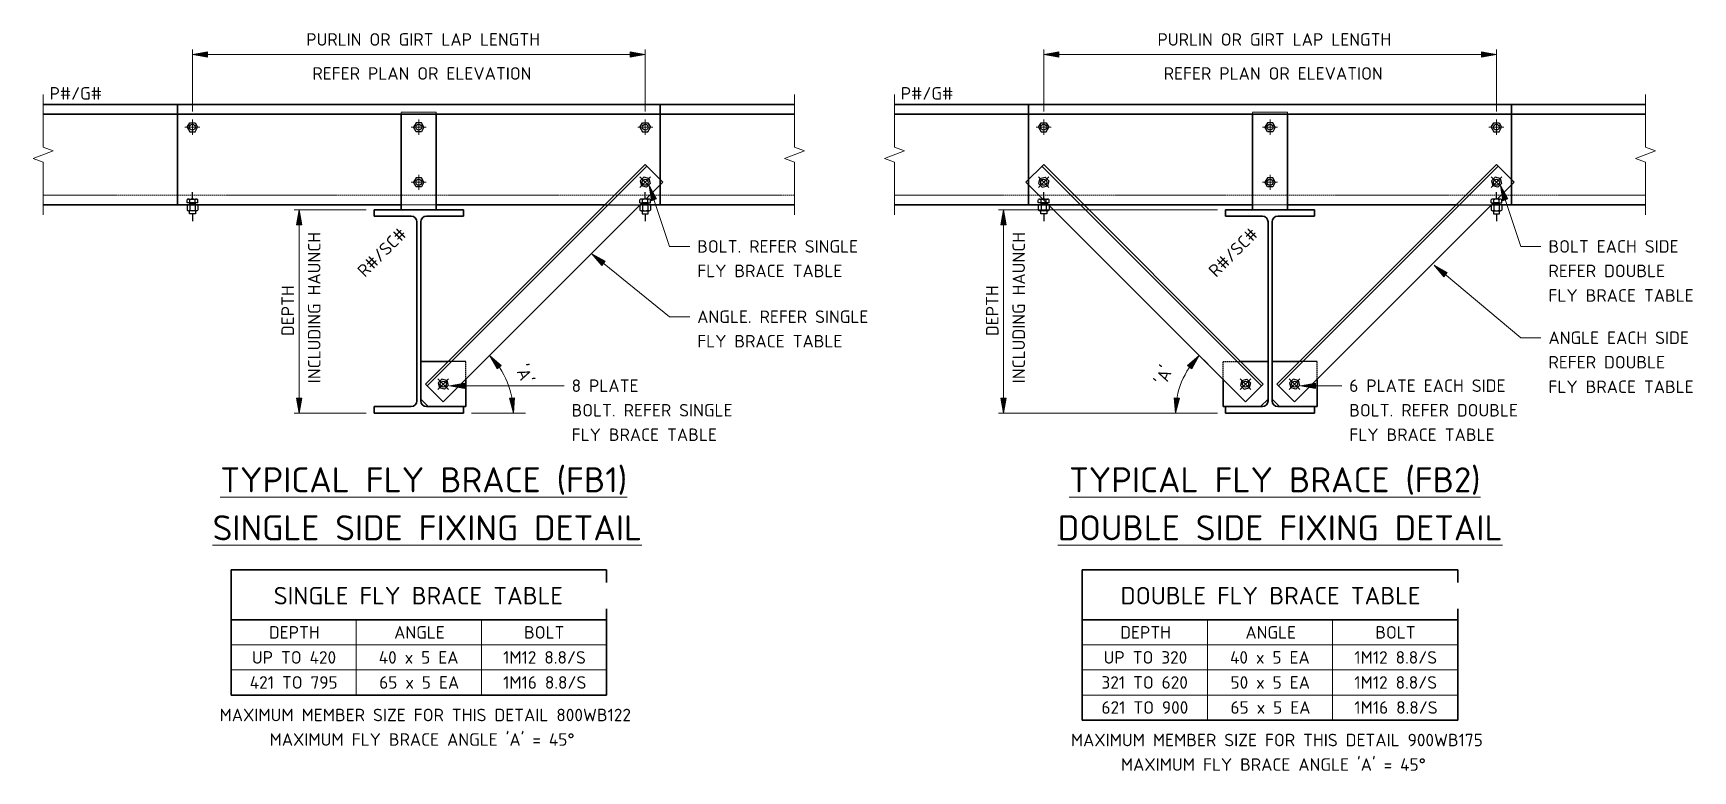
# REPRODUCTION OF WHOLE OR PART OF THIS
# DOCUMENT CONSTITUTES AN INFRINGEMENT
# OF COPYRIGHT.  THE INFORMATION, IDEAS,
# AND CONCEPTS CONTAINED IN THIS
# Model space of a CAD drawing. Header units: millimetres. Extents: x 1168 to 16376, y 1585 to 4936.
# Drawn here: x 1168 to 4482, y 2888 to 4362 of the extents above; entities that cross this region are included whole.
import ezdxf

# ---------------------------------------------------------------- set-up
doc = ezdxf.new("R2010")
doc.units = ezdxf.units.MM
doc.linetypes.add('Dash', pattern=[7, 5, -2])
doc.linetypes.add('Hidden', pattern=[4, 3, -1])
for name, color, linetype, lineweight in [('A-000-T_TEXT', 231, 'Continuous', 13), ('A-010-D_DIM', 211, 'Continuous', 13), ('A-010-D_DIM-10', 211, 'Continuous', 13), ('A-010-M_LINE', 90, 'Continuous', 13), ('Z-000-T_TEXT', 131, 'Continuous', 18), ('Z-060-M_DETAIL', 92, 'Continuous', 25), ('Z-200_P_REF_PLANE', 111, 'Dash', 13)]:
    doc.layers.add(name, color=color, linetype=linetype, lineweight=lineweight)
doc.styles.add('ISOCPEUR', font='isocpeur.ttf', dxfattribs={"height": 25})
doc.styles.add('ISOCPEUR_1', font='isocpeur.ttf', dxfattribs={"height": 50})
doc.styles.add('ISOCPEUR_B', font='', dxfattribs={"height": 35})
doc.styles.get('ISOCPEUR_B').set_extended_font_data('ISOCPEUR', bold=True)
doc.dimstyles.new('2_5___Arrow', dxfattribs={"dimscale": 304.8, "dimtxt": 24.899529, "dimasz": 0.098425, "dimexe": 0.032808, "dimexo": 0.052493, "dimgap": 0.032808, "dimtad": 1, "dimdec": 0, "dimzin": 0, "dimdsep": 46, "dimtxsty": 'ISOCPEUR', "dimsah": 1, "dimcen": 0.09, "dimadec": 0, "dimazin": 0, "dimtfac": 1, "dimtdec": 4, "dimtix": 1, "dimtmove": 0, "dimatfit": 3, "dimfxl": 1, "dimtvp": 1, "dimtolj": 1, "dimtzin": 0, "dimlwd": 18, "dimlwe": 18, "dimarcsym": 2})
doc.dimstyles.new('2_5___Arrow_Tick', dxfattribs={"dimscale": 304.8, "dimtxt": 24.899529, "dimasz": 0.098425, "dimexe": 0.032808, "dimexo": 0.052493, "dimgap": 0.008202, "dimtad": 1, "dimdec": 0, "dimzin": 0, "dimdsep": 46, "dimtxsty": 'ISOCPEUR', "dimsah": 1, "dimcen": 0.09, "dimadec": 0, "dimazin": 0, "dimtfac": 1, "dimtdec": 4, "dimtix": 1, "dimtmove": 0, "dimatfit": 3, "dimfxl": 1, "dimtvp": 1, "dimtolj": 1, "dimtzin": 0, "dimlwd": 18, "dimlwe": 18, "dimarcsym": 2})
doc.dimstyles.new('2_5___Arrow_Tick_1', dxfattribs={"dimscale": 304.8, "dimtxt": 24.899529, "dimasz": 0.098425, "dimexe": 0.07874, "dimexo": 0.052493, "dimgap": 0.057415, "dimtad": 1, "dimdec": 0, "dimzin": 0, "dimdsep": 46, "dimtxsty": 'ISOCPEUR', "dimsah": 1, "dimcen": 0.09, "dimadec": 0, "dimazin": 0, "dimtfac": 1, "dimtdec": 4, "dimtix": 1, "dimtmove": 0, "dimatfit": 3, "dimfxl": 1, "dimtvp": 1, "dimtfill": 1, "dimtolj": 1, "dimtzin": 0, "dimlwd": 18, "dimlwe": 18, "dimarcsym": 2})

# ---------------------------------------------------------------- blocks, each defined once
blk = doc.blocks.new('NRP_Bolt Detailed Plan _v2_ - M12-1017937-S6_901 - TYPICAL FLY BRACE DETAIL')
at = {"layer": 'Z-060-M_DETAIL', "lineweight": 13}
for p, q in [((-15, 0), (0, 0)), ((0, 0), (0, 15)), ((15, 0), (0, 0)), ((0, 0), (0, -15))]:
    blk.add_line(p, q, dxfattribs=at)
at = {"layer": 'Z-060-M_DETAIL'}
for p, q in [((-5.2, 9), (-10.4, 0)), ((5.2, 9), (-5.2, 9)), ((10.4, 0), (5.2, 9)), ((10.4, 0), (5.2, -9)), ((-5.2, -9), (-10.4, 0)), ((5.2, -9), (-5.2, -9))]:
    blk.add_line(p, q, dxfattribs=at)
blk.add_circle((0, 0), 6, dxfattribs=at)
blk = doc.blocks.new('NRP_Break Line _v2_ - Section-3988952-S6_901 - TYPICAL FLY BRACE DETAIL')
at = {"layer": 'Z-060-M_DETAIL', "lineweight": 18}
for p, q in [((0, 0), (85, 0)), ((115, 0), (200, 0))]:
    blk.add_line(p, q, dxfattribs=at)
blk = doc.blocks.new('NRP_Bolt Detailed Plan _v2_ - M12-3989115-S6_901 - TYPICAL FLY BRACE DETAIL')
at = {"layer": 'Z-060-M_DETAIL'}
for p, q in [((-5.2, 9), (-10.4, 0)), ((-5.2, -9), (-10.4, 0)), ((5.2, 9), (-5.2, 9)), ((10.4, 0), (5.2, 9)), ((5.2, -9), (-5.2, -9)), ((10.4, 0), (5.2, -9))]:
    blk.add_line(p, q, dxfattribs=at)
at = {"layer": 'Z-060-M_DETAIL', "lineweight": 13}
for p, q in [((0, 0), (0, 15)), ((-15, 0), (0, 0)), ((0, 0), (0, -15)), ((15, 0), (0, 0))]:
    blk.add_line(p, q, dxfattribs=at)
at = {"layer": 'Z-060-M_DETAIL'}
blk.add_circle((0, 0), 6, dxfattribs=at)
blk = doc.blocks.new('NRP_Bolt Detailed Section _v2_ - M12-3989135-S6_901 - TYPICAL FLY BRACE DETAIL')
at = {"layer": 'Z-060-M_DETAIL'}
blk.add_hatch(color=256, dxfattribs=at).paths.add_polyline_path([(0, 6), (0, -6), (4, -6), (4, 6)])
for p, q in [((-7.3, 8), (-7.3, -8)), ((0, 10.7), (-5.8, 10.7)), ((0, 5.3), (-5.8, 5.3)), ((0, -10.7), (0, 10.7)), ((4, 6), (0, 6)), ((0, 6), (0, -6)), ((4, 8), (4, -8)), ((4, -6), (4, 6)), ((5.5, 10.7), (14.5, 10.7)), ((5.5, 5.3), (14.5, 5.3)), ((16, -8), (16, 8)), ((22, 6), (16, 6)), ((22, -6), (22, 6)), ((-7.3, 0), (-21, 0)), ((0, -5.3), (-5.8, -5.3)), ((0, -10.7), (-5.8, -10.7)), ((0, -6), (4, -6)), ((5.5, -5.3), (14.5, -5.3)), ((5.5, -10.7), (14.5, -10.7)), ((16, -6), (22, -6)), ((22, 0), (37, 0))]:
    blk.add_line(p, q, dxfattribs=at)
for centre, radius, start, end in [((-4.2, 8), 3.1, 120.5102, 239.4898), ((2.8, 0), 10.1, 148.1145, 211.8855), ((7.1, 8), 3.1, 120.5102, 239.4898), ((14.1, 0), 10.1, 148.1145, 211.8855), ((12.9, 8), 3.1, 300.5102, 59.4898), ((5.9, 0), 10.1, 328.1145, 31.8855), ((-4.2, -8), 3.1, 120.5102, 239.4898), ((7.1, -8), 3.1, 120.5102, 239.4898), ((12.9, -8), 3.1, 300.5102, 59.4898)]:
    blk.add_arc(centre, radius, start, end, dxfattribs=at)
blk = doc.blocks.new('NRP_Bolt Detailed Section _v2_ - M12-3989137-S6_901 - TYPICAL FLY BRACE DETAIL')
at = {"layer": 'Z-060-M_DETAIL'}
blk.add_hatch(color=256, dxfattribs=at).paths.add_polyline_path([(0, -6), (4, -6), (4, 6), (0, 6)])
for p, q in [((-7.3, 0), (-21, 0)), ((-7.3, -8), (-7.3, 8)), ((0, 10.7), (-5.8, 10.7)), ((0, 5.3), (-5.8, 5.3)), ((0, 10.7), (0, -10.7)), ((4, 6), (0, 6)), ((0, 6), (0, -6)), ((4, -8), (4, 8)), ((4, -6), (4, 6)), ((5.5, 10.7), (14.5, 10.7)), ((5.5, 5.3), (14.5, 5.3)), ((16, 8), (16, -8)), ((16, 6), (22, 6)), ((22, 6), (22, -6)), ((22, 0), (37, 0)), ((0, -5.3), (-5.8, -5.3)), ((0, -10.7), (-5.8, -10.7)), ((0, -6), (4, -6)), ((5.5, -5.3), (14.5, -5.3)), ((5.5, -10.7), (14.5, -10.7)), ((22, -6), (16, -6))]:
    blk.add_line(p, q, dxfattribs=at)
for centre, radius, start, end in [((-4.2, 8), 3.1, 120.5102, 239.4898), ((2.8, 0), 10.1, 148.1145, 211.8855), ((7.1, 8), 3.1, 120.5102, 239.4898), ((14.1, 0), 10.1, 148.1145, 211.8855), ((12.9, 8), 3.1, 300.5102, 59.4898), ((5.9, 0), 10.1, 328.1145, 31.8855), ((-4.2, -8), 3.1, 120.5102, 239.4898), ((7.1, -8), 3.1, 120.5102, 239.4898), ((12.9, -8), 3.1, 300.5102, 59.4898)]:
    blk.add_arc(centre, radius, start, end, dxfattribs=at)
blk = doc.blocks.new('DIMBLOCK1-S6_901 - TYPICAL FLY BRACE DETAIL')
at = {"layer": 'A-010-D_DIM-10', "lineweight": 18}
for points in [[(1699.1, 4009), (1693.8, 3979), (1704.4, 3979)], [(1699.1, 3603), (1704.4, 3633), (1693.8, 3633)]]:
    blk.add_hatch(color=256, dxfattribs=at).paths.add_polyline_path(points)
for p, q in [((1699.1, 4009), (1689.1, 4009)), ((1699.1, 4009), (1693.8, 3979)), ((1693.8, 3979), (1704.4, 3979)), ((1699.1, 3603), (1699.1, 4009)), ((1704.4, 3979), (1699.1, 4009)), ((1699.1, 4009), (1833.1, 4009)), ((1704.4, 3633), (1693.8, 3633)), ((1693.8, 3633), (1699.1, 3603)), ((1699.1, 3603), (1704.4, 3633)), ((1699.1, 3603), (1689.1, 3603)), ((1699.1, 3603), (1833.1, 3603))]:
    blk.add_line(p, q, dxfattribs=at)
at = {"layer": 'A-010-D_DIM-10', "color": 0, "lineweight": 18, "char_height": 25, "attachment_point": 1, "rotation": 90, "line_spacing_factor": 1.149209, "style": 'ISOCPEUR'}
for s, insert, width in [('INCLUDING HAUNCH', (1716.8, 3662.6), 344.188), ('DEPTH', (1663.9, 3756.9), 117.794)]:
    blk.add_mtext(s, dxfattribs=dict(at, insert=insert, width=width))
blk = doc.blocks.new('DIMBLOCK2-S6_901 - TYPICAL FLY BRACE DETAIL')
at = {"layer": 'A-010-D_DIM-10', "lineweight": 18}
for points in [[(2079.5, 3717.9), (2094.5, 3691.4), (2102.7, 3698.2)], [(2127.1, 3603), (2129.5, 3633.4), (2119, 3632.4)]]:
    blk.add_hatch(color=256, dxfattribs=at).paths.add_polyline_path(points)
for p, q in [((2079.5, 3717.9), (2062.5, 3701)), ((2079.5, 3717.9), (2102.1, 3740.6)), ((2079.5, 3717.9), (2094.5, 3691.4)), ((2102.7, 3698.2), (2079.5, 3717.9)), ((2094.5, 3691.4), (2102.7, 3698.2)), ((2129.5, 3633.4), (2119, 3632.4)), ((2119, 3632.4), (2127.1, 3603)), ((2127.1, 3603), (2129.5, 3633.4)), ((2127.1, 3603), (2043.1, 3603)), ((2127.1, 3603), (2127.1, 3603)), ((2127.1, 3603), (2151.1, 3603))]:
    blk.add_line(p, q, dxfattribs=at)
blk.add_arc((1964.5, 3603), 162.5, 360, 45, dxfattribs=at)
blk.add_arc((1964.5, 3603), 162.5, 360, 45, dxfattribs=at)
at = {"layer": 'A-010-D_DIM-10', "color": 0, "lineweight": 18, "insert": (2153.4, 3702.8), "char_height": 25, "width": 47.692, "attachment_point": 1, "rotation": 292.5, "line_spacing_factor": 1.149209, "style": 'ISOCPEUR', "bg_fill": 3, "box_fill_scale": 1.25, "bg_fill_color": 256, "bg_fill_true_color": 13158600, "bg_fill_transparency": 0}
blk.add_mtext("'A'", dxfattribs=at)
blk = doc.blocks.new('DIMBLOCK3-S6_901 - TYPICAL FLY BRACE DETAIL')
at = {"layer": 'A-010-D_DIM-10', "lineweight": 18}
for points in [[(1486, 4319), (1516, 4313.7), (1516, 4324.3)], [(2390.2, 4319), (2360.2, 4324.3), (2360.2, 4313.7)]]:
    blk.add_hatch(color=256, dxfattribs=at).paths.add_polyline_path(points)
for p, q in [((1486, 4319), (1486, 4329)), ((1516, 4324.3), (1486, 4319)), ((1486, 4319), (2390.2, 4319)), ((1486, 4319), (1516, 4313.7)), ((1486, 4319), (1486, 4205)), ((1516, 4313.7), (1516, 4324.3)), ((2390.2, 4319), (2360.2, 4324.3)), ((2360.2, 4324.3), (2360.2, 4313.7)), ((2360.2, 4313.7), (2390.2, 4319)), ((2390.2, 4319), (2390.2, 4329)), ((2390.2, 4319), (2390.2, 4205))]:
    blk.add_line(p, q, dxfattribs=at)
at = {"layer": 'A-010-D_DIM-10', "color": 0, "lineweight": 18, "char_height": 25, "attachment_point": 1, "line_spacing_factor": 1.149209, "style": 'ISOCPEUR'}
for s, insert, width in [('PURLIN OR GIRT LAP LENGTH', (1713.3, 4361.7), 539.554), ('REFER PLAN OR ELEVATION', (1725.7, 4293.8), 509.674)]:
    blk.add_mtext(s, dxfattribs=dict(at, insert=insert, width=width))
blk = doc.blocks.new('DIMBLOCK4-S6_901 - TYPICAL FLY BRACE DETAIL')
at = {"layer": 'A-010-D_DIM-10', "lineweight": 18}
for points in [[(3106, 4009), (3100.7, 3979), (3111.3, 3979)], [(3106, 3603), (3111.3, 3633), (3100.7, 3633)]]:
    blk.add_hatch(color=256, dxfattribs=at).paths.add_polyline_path(points)
for p, q in [((3106, 4009), (3096, 4009)), ((3106, 4009), (3100.7, 3979)), ((3100.7, 3979), (3111.3, 3979)), ((3106, 3603), (3106, 4009)), ((3111.3, 3979), (3106, 4009)), ((3106, 4009), (3533.1, 4009)), ((3111.3, 3633), (3100.7, 3633)), ((3100.7, 3633), (3106, 3603)), ((3106, 3603), (3111.3, 3633)), ((3106, 3603), (3096, 3603)), ((3106, 3603), (3533.1, 3603))]:
    blk.add_line(p, q, dxfattribs=at)
at = {"layer": 'A-010-D_DIM-10', "color": 0, "lineweight": 18, "char_height": 25, "attachment_point": 1, "rotation": 90, "line_spacing_factor": 1.149209, "style": 'ISOCPEUR'}
for s, insert, width in [('INCLUDING HAUNCH', (3123.7, 3662.6), 344.188), ('DEPTH', (3070.8, 3756.9), 117.794)]:
    blk.add_mtext(s, dxfattribs=dict(at, insert=insert, width=width))
blk = doc.blocks.new('DIMBLOCK5-S6_901 - TYPICAL FLY BRACE DETAIL')
at = {"layer": 'A-010-D_DIM-10', "lineweight": 18}
for points in [[(3186, 4319), (3216, 4313.7), (3216, 4324.3)], [(4090.2, 4319), (4060.2, 4324.3), (4060.2, 4313.7)]]:
    blk.add_hatch(color=256, dxfattribs=at).paths.add_polyline_path(points)
for p, q in [((3186, 4319), (3186, 4329)), ((3216, 4324.3), (3186, 4319)), ((3186, 4319), (4090.2, 4319)), ((3186, 4319), (3216, 4313.7)), ((3186, 4319), (3186, 4205)), ((3216, 4313.7), (3216, 4324.3)), ((4090.2, 4319), (4060.2, 4324.3)), ((4060.2, 4324.3), (4060.2, 4313.7)), ((4060.2, 4313.7), (4090.2, 4319)), ((4090.2, 4319), (4090.2, 4329)), ((4090.2, 4319), (4090.2, 4205))]:
    blk.add_line(p, q, dxfattribs=at)
at = {"layer": 'A-010-D_DIM-10', "color": 0, "lineweight": 18, "char_height": 25, "attachment_point": 1, "line_spacing_factor": 1.149209, "style": 'ISOCPEUR'}
for s, insert, width in [('PURLIN OR GIRT LAP LENGTH', (3413.3, 4361.7), 539.554), ('REFER PLAN OR ELEVATION', (3425.7, 4293.8), 509.674)]:
    blk.add_mtext(s, dxfattribs=dict(at, insert=insert, width=width))
blk = doc.blocks.new('DIMBLOCK6-S6_901 - TYPICAL FLY BRACE DETAIL')
at = {"layer": 'A-010-D_DIM-10', "lineweight": 18}
for points in [[(3496.7, 3717.9), (3473.5, 3698.2), (3481.6, 3691.4)], [(3449.1, 3603), (3457.1, 3632.4), (3446.6, 3633.4)]]:
    blk.add_hatch(color=256, dxfattribs=at).paths.add_polyline_path(points)
for p, q in [((3496.7, 3717.9), (3473.5, 3698.2)), ((3496.7, 3717.9), (3474, 3740.6)), ((3481.6, 3691.4), (3496.7, 3717.9)), ((3496.7, 3717.9), (3496.7, 3717.9)), ((3496.7, 3717.9), (3513.6, 3701)), ((3473.5, 3698.2), (3481.6, 3691.4)), ((3457.1, 3632.4), (3446.6, 3633.4)), ((3446.6, 3633.4), (3449.1, 3603)), ((3449.1, 3603), (3457.1, 3632.4)), ((3449.1, 3603), (3425.1, 3603)), ((3449.1, 3603), (3533.1, 3603))]:
    blk.add_line(p, q, dxfattribs=at)
blk.add_arc((3611.6, 3603), 162.5, 135, 180, dxfattribs=at)
blk.add_arc((3611.6, 3603), 162.5, 135, 180, dxfattribs=at)
at = {"layer": 'A-010-D_DIM-10', "color": 0, "lineweight": 18, "insert": (3407.5, 3666), "char_height": 25, "width": 47.692, "attachment_point": 1, "rotation": 67.5, "line_spacing_factor": 1.149209, "style": 'ISOCPEUR', "bg_fill": 3, "box_fill_scale": 1.25, "bg_fill_color": 256, "bg_fill_true_color": 13158600, "bg_fill_transparency": 0}
blk.add_mtext("'A'", dxfattribs=at)

msp = doc.modelspace()

# ---------------------------------------------------------------- hatches: boundary and pattern name
at = {"layer": 'A-000-T_TEXT', "lineweight": 18}
for points in [[(2398.2, 4057.4), (2402.7, 4027.2), (2412.7, 4030.6)], [(4098.2, 4057.4), (4102.7, 4027.2), (4112.7, 4030.6)], [(2283.6, 3920.9), (2303.6, 3897.9), (2310.3, 3906.2)], [(3965.5, 3898.7), (3985.1, 3875.4), (3991.9, 3883.5)], [(3699.1, 3657.6), (3729.1, 3652.3), (3729.1, 3662.9)]]:
    msp.add_hatch(color=7, dxfattribs=at).paths.add_polyline_path(points)

# ---------------------------------------------------------------- linework, layer by layer
at = {"layer": 'A-000-T_TEXT', "color": 7, "lineweight": 18}
for p, q in [((2398.2, 4057.4), (2402.7, 4027.2)), ((2412.7, 4030.6), (2398.2, 4057.4)), ((2398.2, 4057.4), (2438.6, 3935.8)), ((4098.2, 4057.4), (4102.7, 4027.2)), ((4112.7, 4030.6), (4098.2, 4057.4)), ((4098.2, 4057.4), (4138.6, 3935.8)), ((2402.7, 4027.2), (2412.7, 4030.6)), ((4102.7, 4027.2), (4112.7, 4030.6)), ((2283.6, 3920.9), (2303.6, 3897.9)), ((2310.3, 3906.2), (2283.6, 3920.9)), ((2283.6, 3920.9), (2438.6, 3795.4)), ((2438.6, 3935.8), (2479.1, 3935.8)), ((4138.6, 3935.8), (4179.1, 3935.8)), ((2303.6, 3897.9), (2310.3, 3906.2)), ((3965.5, 3898.7), (3985.1, 3875.4)), ((3991.9, 3883.5), (3965.5, 3898.7)), ((3965.5, 3898.7), (4138.6, 3753.4)), ((3985.1, 3875.4), (3991.9, 3883.5)), ((2438.6, 3795.4), (2479.1, 3795.4)), ((4138.6, 3753.4), (4179.1, 3753.4)), ((3729.1, 3662.9), (3699.1, 3657.6)), ((3699.1, 3657.6), (3729.1, 3652.3)), ((3699.1, 3657.6), (3781.3, 3657.6)), ((3729.1, 3652.3), (3729.1, 3662.9))]:
    msp.add_line(p, q, dxfattribs=at)
at = {"layer": 'A-010-M_LINE', "lineweight": 35}
for p, q in [((1188.1, 4219), (2688.1, 4219)), ((1456, 4219), (1456, 4019)), ((2420.2, 4219), (2420.2, 4019)), ((2888.1, 4219), (4388.1, 4219)), ((3156, 4219), (3156, 4019)), ((4120.2, 4219), (4120.2, 4019)), ((1188.1, 4200), (2688.1, 4200)), ((1903.1, 4019), (1903.1, 4200)), ((1973.1, 4200), (1973.1, 4019)), ((2888.1, 4200), (4388.1, 4200)), ((3603.1, 4019), (3603.1, 4200)), ((3673.1, 4200), (3673.1, 4019)), ((1951.6, 3660.8), (2390.2, 4099.3)), ((1955.1, 3657.3), (2393.7, 4095.8)), ((2390.2, 4099.3), (2425.5, 4064)), ((3186, 4099.3), (3150.6, 4064)), ((3621, 3657.3), (3182.4, 4095.8)), ((3624.5, 3660.8), (3186, 4099.3)), ((3651.6, 3660.8), (4090.2, 4099.3)), ((3655.1, 3657.3), (4093.7, 4095.8)), ((4090.2, 4099.3), (4125.5, 4064)), ((2391.8, 4030.3), (2425.5, 4064)), ((3589.2, 3625.4), (3150.6, 4064)), ((4091.8, 4030.3), (4125.5, 4064)), ((1188.1, 4019), (1478, 4019)), ((1494, 4019), (1903.1, 4019)), ((1903.1, 4019), (1903.1, 4009)), ((1973.1, 4019), (1973.1, 4009)), ((1973.1, 4019), (2309.8, 4019)), ((1987, 3625.4), (2384.2, 4022.6)), ((2380.5, 4019), (2382.2, 4019)), ((2398.2, 4019), (2688.1, 4019)), ((2888.1, 4019), (3178, 4019)), ((3194, 4019), (3603.1, 4019)), ((3603.1, 4019), (3603.1, 4009)), ((3673.1, 4019), (3673.1, 4009)), ((3673.1, 4019), (4009.8, 4019)), ((3687, 3625.4), (4084.2, 4022.6)), ((4080.5, 4019), (4082.2, 4019)), ((4098.2, 4019), (4388.1, 4019)), ((1849.1, 3996.2), (1849.1, 4009)), ((1849.1, 4009), (2027.1, 4009)), ((1922.8, 3996.2), (1849.1, 3996.2)), ((1934.2, 3627.2), (1934.2, 3984.8)), ((1942, 3984.8), (1942, 3627.2)), ((2027.1, 3996.2), (1953.4, 3996.2)), ((2027.1, 4009), (2027.1, 3996.2)), ((3549.1, 3996.2), (3549.1, 4009)), ((3549.1, 4009), (3727.1, 4009)), ((3622.8, 3996.2), (3549.1, 3996.2)), ((3634.2, 3627.2), (3634.2, 3984.8)), ((3642, 3984.8), (3642, 3627.2)), ((3727.1, 3996.2), (3653.4, 3996.2)), ((3727.1, 4009), (3727.1, 3996.2)), ((1996.6, 3705.8), (1942, 3705.8)), ((1942, 3630.8), (1942, 3705.8)), ((3579.5, 3705.8), (3634.2, 3705.8)), ((3634.2, 3630.8), (3634.2, 3705.8)), ((3696.6, 3705.8), (3642, 3705.8)), ((3642, 3630.8), (3642, 3705.8)), ((1951.6, 3660.8), (1987, 3625.4)), ((2032, 3615.8), (2032, 3670.4)), ((3544.2, 3615.8), (3544.2, 3670.4)), ((3624.5, 3660.8), (3589.2, 3625.4)), ((3651.6, 3660.8), (3687, 3625.4)), ((3732, 3615.8), (3732, 3670.4)), ((1849.1, 3603), (1849.1, 3615.8)), ((1849.1, 3615.8), (1922.8, 3615.8)), ((1957, 3615.8), (1942, 3630.8)), ((2027.1, 3615.8), (1953.4, 3615.8)), ((2032, 3615.8), (1957, 3615.8)), ((2027.1, 3603), (2027.1, 3615.8)), ((3544.2, 3615.8), (3619.2, 3615.8)), ((3549.1, 3603), (3549.1, 3615.8)), ((3549.1, 3615.8), (3622.8, 3615.8)), ((3619.2, 3615.8), (3634.2, 3630.8)), ((3657, 3615.8), (3642, 3630.8)), ((3727.1, 3615.8), (3653.4, 3615.8)), ((3732, 3615.8), (3657, 3615.8)), ((3727.1, 3603), (3727.1, 3615.8)), ((1849.1, 3603), (2027.1, 3603)), ((3549.1, 3603), (3727.1, 3603)), ((1563.1, 3289.8), (1563.1, 3039.8)), ((2313.1, 3289.8), (1563.1, 3289.8)), ((2313.1, 3289.8), (2313.1, 3039.8)), ((3263.1, 3289.8), (3263.1, 2989.8)), ((4013.1, 3289.8), (3263.1, 3289.8)), ((4013.1, 3289.8), (4013.1, 2989.8)), ((1563.1, 3189.8), (2313.1, 3189.8)), ((3263.1, 3189.8), (4013.1, 3189.8)), ((1563.1, 3039.8), (2313.1, 3039.8)), ((3263.1, 2989.8), (4013.1, 2989.8))]:
    msp.add_line(p, q, dxfattribs=at)
at = {"layer": 'A-010-M_LINE', "linetype": 'Hidden', "lineweight": 18}
for p, q in [((1903.1, 4204), (1973.1, 4204)), ((1903.1, 4200), (1903.1, 4204)), ((1973.1, 4204), (1973.1, 4200)), ((3603.1, 4204), (3673.1, 4204)), ((3603.1, 4200), (3603.1, 4204)), ((3673.1, 4204), (3673.1, 4200)), ((1188.1, 4038), (2688.1, 4038)), ((1903.1, 4019), (1973.1, 4019)), ((2888.1, 4038), (4388.1, 4038)), ((3603.1, 4019), (3673.1, 4019))]:
    msp.add_line(p, q, dxfattribs=at)
at = {"layer": 'A-010-M_LINE', "linetype": 'Hidden', "lineweight": 25}
for p, q in [((2309.8, 4019), (2380.5, 4019)), ((4009.8, 4019), (4080.5, 4019)), ((2032, 3705.8), (1996.6, 3705.8)), ((2032, 3670.4), (2032, 3705.8)), ((3544.2, 3705.8), (3579.5, 3705.8)), ((3544.2, 3670.4), (3544.2, 3705.8)), ((3732, 3705.8), (3696.6, 3705.8)), ((3732, 3670.4), (3732, 3705.8))]:
    msp.add_line(p, q, dxfattribs=at)
at = {"layer": 'A-010-M_LINE', "lineweight": 18}
for p, q in [((1813.1, 3189.8), (1813.1, 3039.8)), ((2063.1, 3189.8), (2063.1, 3039.8)), ((3513.1, 3189.8), (3513.1, 2989.8)), ((3763.1, 3189.8), (3763.1, 2989.8)), ((1563.1, 3139.8), (2313.1, 3139.8)), ((3263.1, 3139.8), (4013.1, 3139.8)), ((1563.1, 3089.8), (2313.1, 3089.8)), ((3263.1, 3089.8), (4013.1, 3089.8)), ((3263.1, 3039.8), (4013.1, 3039.8))]:
    msp.add_line(p, q, dxfattribs=at)
at = {"layer": 'A-010-M_LINE', "lineweight": 35}
for centre, start, end in [((1922.8, 3984.8), 0, 90), ((1953.4, 3984.8), 90, 180), ((3622.8, 3984.8), 0, 90), ((3653.4, 3984.8), 90, 180), ((1922.8, 3627.2), 270, 0), ((1953.4, 3627.2), 180, 270), ((3622.8, 3627.2), 270, 0), ((3653.4, 3627.2), 180, 270)]:
    msp.add_arc(centre, 11.4, start, end, dxfattribs=at)
at = {"layer": 'Z-000-T_TEXT'}
for p, q in [((1188.1, 4219), (1188.1, 4239)), ((2688.1, 4219), (2688.1, 4239)), ((2888.1, 4219), (2888.1, 4239)), ((4388.1, 4219), (4388.1, 4239)), ((1168.1, 4111.5), (1208.1, 4126.5)), ((1188.1, 4104), (1168.1, 4111.5)), ((1208.1, 4126.5), (1188.1, 4134)), ((2708.1, 4126.5), (2668.1, 4111.5)), ((2668.1, 4111.5), (2688.1, 4104)), ((2688.1, 4134), (2708.1, 4126.5)), ((2868.1, 4111.5), (2908.1, 4126.5)), ((2888.1, 4104), (2868.1, 4111.5)), ((2908.1, 4126.5), (2888.1, 4134)), ((4408.1, 4126.5), (4368.1, 4111.5)), ((4368.1, 4111.5), (4388.1, 4104)), ((4388.1, 4134), (4408.1, 4126.5)), ((1188.1, 4019), (1188.1, 3999)), ((2688.1, 4019), (2688.1, 3999)), ((2888.1, 4019), (2888.1, 3999)), ((4388.1, 4019), (4388.1, 3999))]:
    msp.add_line(p, q, dxfattribs=at)
at = {"layer": 'Z-200_P_REF_PLANE'}
for p, q in [((1188.1, 4219), (2688.1, 4219)), ((2888.1, 4219), (4388.1, 4219))]:
    msp.add_line(p, q, dxfattribs=at)

# ---------------------------------------------------------------- block references
at = {"layer": 'Z-060-M_DETAIL', "lineweight": 18}
for p, rotation in [((1188.1, 4019), 89.9999999999999), ((2688.1, 4219), 270), ((2888.1, 4019), 89.9999999999999), ((4388.1, 4219), 270)]:
    msp.add_blockref('NRP_Break Line _v2_ - Section-3988952-S6_901 - TYPICAL FLY BRACE DETAIL', p, dxfattribs=dict(at, rotation=rotation))
at = {"layer": 'Z-060-M_DETAIL'}
for name, p, rotation in [('NRP_Bolt Detailed Plan _v2_ - M12-3989115-S6_901 - TYPICAL FLY BRACE DETAIL', (1486, 4174), 180), ('NRP_Bolt Detailed Plan _v2_ - M12-3989115-S6_901 - TYPICAL FLY BRACE DETAIL', (2390.2, 4174), 180), ('NRP_Bolt Detailed Plan _v2_ - M12-3989115-S6_901 - TYPICAL FLY BRACE DETAIL', (3186, 4174), 180), ('NRP_Bolt Detailed Plan _v2_ - M12-3989115-S6_901 - TYPICAL FLY BRACE DETAIL', (4090.2, 4174), 180), ('NRP_Bolt Detailed Plan _v2_ - M12-1017937-S6_901 - TYPICAL FLY BRACE DETAIL', (2390.2, 4064), 45.00000000000011), ('NRP_Bolt Detailed Plan _v2_ - M12-3989115-S6_901 - TYPICAL FLY BRACE DETAIL', (3186, 4064), 134.9999999999999), ('NRP_Bolt Detailed Plan _v2_ - M12-1017937-S6_901 - TYPICAL FLY BRACE DETAIL', (4090.2, 4064), 45.00000000000011), ('NRP_Bolt Detailed Section _v2_ - M12-3989137-S6_901 - TYPICAL FLY BRACE DETAIL', (1486, 4023), 270), ('NRP_Bolt Detailed Section _v2_ - M12-3989135-S6_901 - TYPICAL FLY BRACE DETAIL', (2390.2, 4023), 270), ('NRP_Bolt Detailed Section _v2_ - M12-3989137-S6_901 - TYPICAL FLY BRACE DETAIL', (3186, 4023), 270), ('NRP_Bolt Detailed Section _v2_ - M12-3989135-S6_901 - TYPICAL FLY BRACE DETAIL', (4090.2, 4023), 270), ('NRP_Bolt Detailed Plan _v2_ - M12-1017937-S6_901 - TYPICAL FLY BRACE DETAIL', (1987, 3660.8), 45.00000000000011), ('NRP_Bolt Detailed Plan _v2_ - M12-3989115-S6_901 - TYPICAL FLY BRACE DETAIL', (3589.2, 3660.8), 134.9999999999999), ('NRP_Bolt Detailed Plan _v2_ - M12-1017937-S6_901 - TYPICAL FLY BRACE DETAIL', (3687, 3660.8), 45.00000000000011)]:
    msp.add_blockref(name, p, dxfattribs=dict(at, rotation=rotation))
for p in [(1938.1, 4174), (3638.1, 4174), (1938.1, 4064), (3638.1, 4064)]:
    msp.add_blockref('NRP_Bolt Detailed Plan _v2_ - M12-1017937-S6_901 - TYPICAL FLY BRACE DETAIL', p, dxfattribs=at)

# ---------------------------------------------------------------- texts
at = {"layer": 'A-000-T_TEXT', "color": 7, "lineweight": 18, "attachment_point": 1}
for s, insert, char_height, width, style in [('P#/G#', (1200.7, 4254), 25, 124.262, 'ISOCPEUR'), ('P#/G#', (2900.7, 4254), 25, 124.262, 'ISOCPEUR'), ('BOLT. REFER SINGLE', (2494.1, 3948.3), 25, 376.793, 'ISOCPEUR'), ('BOLT EACH SIDE', (4194.1, 3948.3), 25, 303.84, 'ISOCPEUR'), ('FLY BRACE TABLE', (2494.1, 3899.4), 25, 344.726, 'ISOCPEUR'), ('REFER DOUBLE', (4194.1, 3899.4), 25, 270.97, 'ISOCPEUR'), ('FLY BRACE TABLE', (4194.1, 3850.4), 25, 344.726, 'ISOCPEUR'), ('ANGLE. REFER SINGLE', (2494.1, 3807.9), 25, 401.645, 'ISOCPEUR'), ('FLY BRACE TABLE', (2494.1, 3759), 25, 344.726, 'ISOCPEUR'), ('ANGLE EACH SIDE', (4194.1, 3765.9), 25, 328.692, 'ISOCPEUR'), ('REFER DOUBLE', (4194.1, 3717), 25, 270.97, 'ISOCPEUR'), ('8 PLATE', (2243.3, 3670.1), 25, 158.734, 'ISOCPEUR'), ('6 PLATE EACH SIDE', (3796.3, 3670.1), 25, 368.776, 'ISOCPEUR'), ('FLY BRACE TABLE', (4194.1, 3668), 25, 344.726, 'ISOCPEUR'), ('BOLT. REFER SINGLE', (2243.3, 3621.1), 25, 376.793, 'ISOCPEUR'), ('BOLT. REFER DOUBLE', (3796.3, 3621.1), 25, 392.025, 'ISOCPEUR'), ('FLY BRACE TABLE', (2243.3, 3572.2), 25, 344.726, 'ISOCPEUR'), ('FLY BRACE TABLE', (3796.3, 3572.2), 25, 344.726, 'ISOCPEUR'), ('\\LTYPICAL FLY BRACE (FB1)', (1541.7, 3494.7), 50, 961.223, 'ISOCPEUR_1'), ('\\LTYPICAL FLY BRACE (FB2)', (3236.7, 3494.7), 50, 973.249, 'ISOCPEUR_1'), ('\\LSINGLE SIDE FIXING DETAIL', (1526.4, 3398.8), 50, 997.299, 'ISOCPEUR_1'), ('\\LDOUBLE SIDE FIXING DETAIL', (3214.2, 3398.8), 50, 1026.962, 'ISOCPEUR_1'), ('DEPTH', (1638.8, 3177.4), 25, 117.848, 'ISOCPEUR'), ('ANGLE', (1888.9, 3177.4), 25, 118.65, 'ISOCPEUR'), ('BOLT', (2148.4, 3177.4), 25, 93.797, 'ISOCPEUR'), ('DEPTH', (3338.8, 3177.4), 25, 117.848, 'ISOCPEUR'), ('ANGLE', (3588.9, 3177.4), 25, 118.65, 'ISOCPEUR'), ('BOLT', (3848.4, 3177.4), 25, 93.797, 'ISOCPEUR'), ('UP TO 420', (1604.8, 3127.4), 25, 200.422, 'ISOCPEUR'), ('40 x 5 EA', (1858.1, 3127.4), 25, 193.207, 'ISOCPEUR'), ('1M12 8.8/S', (2106.4, 3127.4), 25, 195.612, 'ISOCPEUR'), ('UP TO 320', (3305.7, 3127.4), 25, 198.017, 'ISOCPEUR'), ('40 x 5 EA', (3558.1, 3127.4), 25, 193.207, 'ISOCPEUR'), ('1M12 8.8/S', (3806.4, 3127.4), 25, 195.612, 'ISOCPEUR'), ('421 TO 795', (1600.5, 3077.4), 25, 210.844, 'ISOCPEUR'), ('65 x 5 EA', (1859.1, 3077.4), 25, 190.802, 'ISOCPEUR'), ('1M16 8.8/S', (2106.4, 3077.4), 25, 195.612, 'ISOCPEUR'), ('321 TO 620', (3301.4, 3077.4), 25, 208.439, 'ISOCPEUR'), ('50 x 5 EA', (3559.1, 3077.4), 25, 190.802, 'ISOCPEUR'), ('1M12 8.8/S', (3806.4, 3077.4), 25, 195.612, 'ISOCPEUR'), ('621 TO 900', (3301.4, 3027.4), 25, 208.439, 'ISOCPEUR'), ('65 x 5 EA', (3559.1, 3027.4), 25, 190.802, 'ISOCPEUR'), ('1M16 8.8/S', (3806.4, 3027.4), 25, 195.612, 'ISOCPEUR'), ('MAXIMUM MEMBER SIZE FOR THIS DETAIL 800WB122', (1540.3, 3012.4), 25, 963.628, 'ISOCPEUR'), ("MAXIMUM FLY BRACE ANGLE 'A' = 45°", (1640.2, 2963.4), 25, 721.519, 'ISOCPEUR'), ('MAXIMUM MEMBER SIZE FOR THIS DETAIL 900WB175', (3240.3, 2962.4), 25, 963.628, 'ISOCPEUR'), ("MAXIMUM FLY BRACE ANGLE 'A' = 45°", (3340.2, 2913.4), 25, 721.519, 'ISOCPEUR')]:
    msp.add_mtext(s, dxfattribs=dict(at, insert=insert, char_height=char_height, width=width, style=style))
at = {"layer": 'A-000-T_TEXT', "color": 7, "lineweight": 18, "char_height": 25, "width": 145.907, "attachment_point": 1, "rotation": 45, "style": 'ISOCPEUR'}
for insert in [(1812.8, 3890.2), (3512.8, 3890.2)]:
    msp.add_mtext('R#/SC#', dxfattribs=dict(at, insert=insert))

# ---------------------------------------------------------------- dimensions: what is measured, and where the dimension line sits
at = {"layer": 'A-010-D_DIM', "lineweight": 18}
for base, p1, p2, picture, middle in [((2390.2, 4319), (1486, 4189), (2390.2, 4189), 'DIMBLOCK3-S6_901 - TYPICAL FLY BRACE DETAIL', (1938.1, 4319)), ((4090.2, 4319), (3186, 4189), (4090.2, 4189), 'DIMBLOCK5-S6_901 - TYPICAL FLY BRACE DETAIL', (3638.1, 4319))]:
    dim = msp.add_linear_dim(base=base, p1=p1, p2=p2, text='PURLIN OR GIRT LAP LENGTH\\XREFER PLAN OR ELEVATION', dimstyle='2_5___Arrow', override={"dimpost": '<>', "dimfxl": 904.2}, dxfattribs=at)
    dim.commit()
    dim.dimension.update_dxf_attribs({"geometry": picture, "text_midpoint": middle})
for base, p1, p2, picture, middle in [((1699.1, 4009), (1849.1, 3603), (1849.1, 4009), 'DIMBLOCK1-S6_901 - TYPICAL FLY BRACE DETAIL', (1699.1, 3806)), ((3106, 4009), (3549.1, 3603), (3549.1, 4009), 'DIMBLOCK4-S6_901 - TYPICAL FLY BRACE DETAIL', (3106, 3806))]:
    dim = msp.add_linear_dim(base=base, p1=p1, p2=p2, angle=90, text='DEPTH\\XINCLUDING HAUNCH', dimstyle='2_5___Arrow_Tick', override={"dimpost": '<>', "dimfxl": 406}, dxfattribs=at)
    dim.commit()
    dim.dimension.update_dxf_attribs({"geometry": picture, "text_midpoint": middle})

# ---------------------------------------------------------------- next in the draw order: texts
at = {"layer": 'A-000-T_TEXT', "color": 7, "char_height": 35, "attachment_point": 1, "style": 'ISOCPEUR_B', "bg_fill": 3, "box_fill_scale": 1.25, "bg_fill_color": 256, "bg_fill_true_color": 13158600, "bg_fill_transparency": 0}
for s, insert, width in [('SINGLE FLY BRACE TABLE', (1648.5, 3255.7), 701.477), ('DOUBLE FLY BRACE TABLE', (3339.5, 3255.7), 723.122)]:
    msp.add_mtext(s, dxfattribs=dict(at, insert=insert, width=width))

# ---------------------------------------------------------------- next in the draw order: dimensions: what is measured, and where the dimension line sits
at = {"layer": 'A-010-D_DIM', "lineweight": 18}
for base, center, p1, p2, override, picture, middle in [((2121.5, 3645.1), (1964.5, 3603), (2027.1, 3603), (2113.4, 3751.9), {"dimpost": '<>°', "dimfxl": 172.098243}, 'DIMBLOCK2-S6_901 - TYPICAL FLY BRACE DETAIL', (2142.4, 3676.7)), ((3470.8, 3684.3), (3611.6, 3603), (3462.7, 3751.9), (3549.1, 3603), {"dimpost": '<>°', "dimfxl": 172.098921}, 'DIMBLOCK6-S6_901 - TYPICAL FLY BRACE DETAIL', (3433.7, 3676.7))]:
    dim = msp.add_angular_dim_3p(base=base, center=center, p1=p1, p2=p2, text="'A'", dimstyle='2_5___Arrow_Tick_1', override=override, dxfattribs=at)
    dim.commit()
    dim.dimension.update_dxf_attribs({"geometry": picture, "text_midpoint": middle})

# ---------------------------------------------------------------- next in the draw order: hatches: boundary and pattern name
at = {"layer": 'A-000-T_TEXT', "lineweight": 18}
msp.add_hatch(color=7, dxfattribs=at).paths.add_polyline_path([(1999.1, 3657.6), (2029.1, 3652.3), (2029.1, 3662.9)])

# ---------------------------------------------------------------- next in the draw order: linework, layer by layer
at = {"layer": 'A-000-T_TEXT', "color": 7, "lineweight": 18}
for p, q in [((2029.1, 3662.9), (1999.1, 3657.6)), ((1999.1, 3657.6), (2029.1, 3652.3)), ((1999.1, 3657.6), (2228.3, 3657.6)), ((2029.1, 3652.3), (2029.1, 3662.9))]:
    msp.add_line(p, q, dxfattribs=at)

doc.saveas('drawing.dxf')
